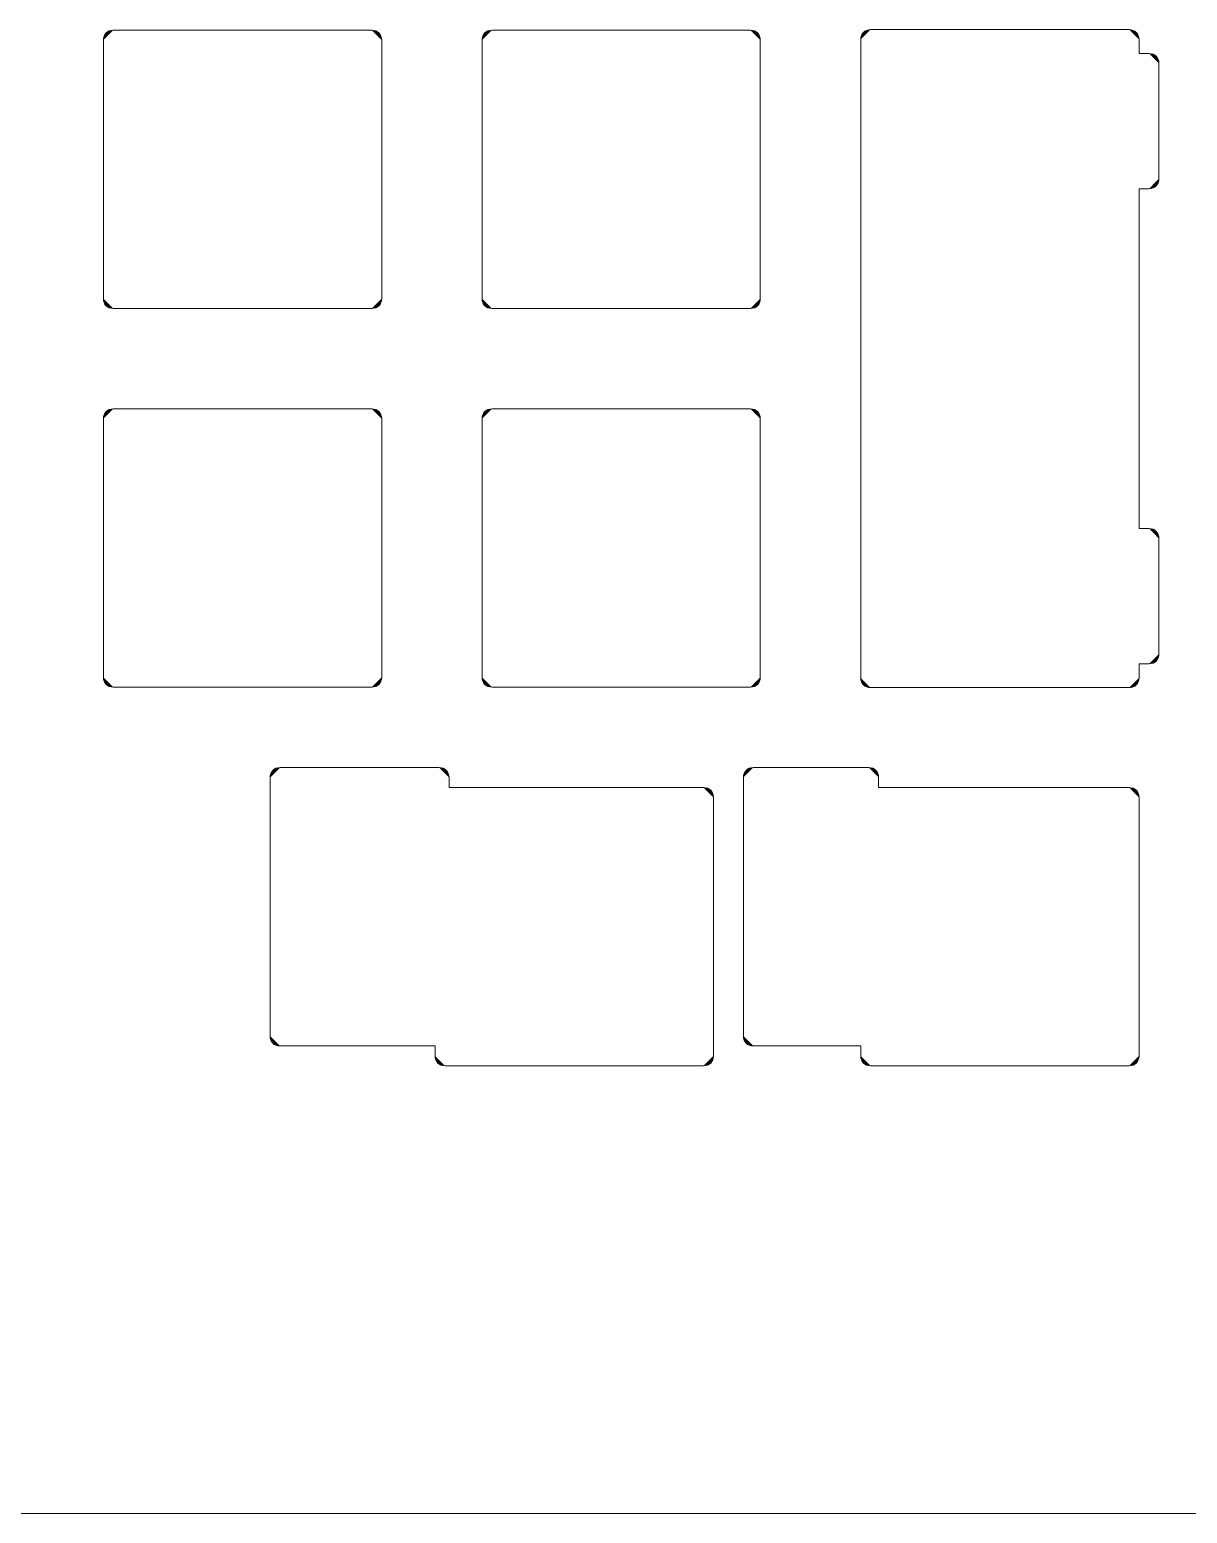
# Model space of a CAD drawing. Extents: x 173 to 988, y 261 to 653.
# Drawn here: x 388.1 to 553.2, y 261.3 to 472.8 of the extents above; entities that cross this region are included whole.
import ezdxf

# ---------------------------------------------------------------- set-up
doc = ezdxf.new("R2010")
doc.units = 0
doc.header["$MEASUREMENT"] = 0
doc.layers.add('Layer 1', color=7, linetype='Continuous', lineweight=0)

# ---------------------------------------------------------------- blocks, each defined once
blk = doc.blocks.new('Block_2')
at = {"layer": 'Layer 1', "true_color": 0x2f2d31, "transparency": 33554687}
h = blk.add_hatch(color=250, dxfattribs=at)
h.dxf.hatch_style = 2
edge = h.paths.add_edge_path()
edge.add_spline(control_points=[(400.04, 472.74), (400.04, 472.74), (436.89, 472.74), (436.89, 472.74)], knot_values=[0, 0, 0, 0, 1, 1, 1, 1], degree=3, periodic=0)
edge.add_line((436.89, 472.74), (400.04, 472.74))
h = blk.add_hatch(color=250, dxfattribs=at)
h.dxf.hatch_style = 2
edge = h.paths.add_edge_path()
edge.add_spline(control_points=[(490.89, 472.74), (491.74, 472.74), (492.3, 472.17), (492.3, 471.32)], knot_values=[0, 0, 0, 0, 1, 1, 1, 1], degree=3, periodic=0)
edge.add_line((492.3, 471.32), (490.89, 472.74))
h = blk.add_hatch(color=250, dxfattribs=at)
h.dxf.hatch_style = 2
edge = h.paths.add_edge_path()
edge.add_spline(control_points=[(508.03, 472.82), (508.03, 472.82), (544.88, 472.82), (544.88, 472.82)], knot_values=[0, 0, 0, 0, 1, 1, 1, 1], degree=3, periodic=0)
edge.add_line((544.88, 472.82), (508.03, 472.82))
h = blk.add_hatch(color=250, dxfattribs=at)
h.dxf.hatch_style = 2
edge = h.paths.add_edge_path()
edge.add_spline(control_points=[(549.13, 468), (549.13, 468), (549.13, 451.56), (549.13, 451.56)], knot_values=[0, 0, 0, 0, 1, 1, 1, 1], degree=3, periodic=0)
edge.add_line((549.13, 451.56), (549.13, 468))
h = blk.add_hatch(color=250, dxfattribs=at)
h.dxf.hatch_style = 2
edge = h.paths.add_edge_path()
edge.add_spline(control_points=[(549.13, 451.56), (549.13, 450.71), (548.57, 450.14), (547.72, 450.14)], knot_values=[0, 0, 0, 0, 1, 1, 1, 1], degree=3, periodic=0)
edge.add_line((547.72, 450.14), (549.13, 451.56))
h = blk.add_hatch(color=250, dxfattribs=at)
h.dxf.hatch_style = 2
edge = h.paths.add_edge_path()
edge.add_spline(control_points=[(398.63, 380.48), (398.63, 380.48), (398.63, 417.33), (398.63, 417.33)], knot_values=[0, 0, 0, 0, 1, 1, 1, 1], degree=3, periodic=0)
edge.add_line((398.63, 417.33), (398.63, 380.48))
h = blk.add_hatch(color=250, dxfattribs=at)
h.dxf.hatch_style = 2
edge = h.paths.add_edge_path()
edge.add_spline(control_points=[(436.89, 418.75), (437.74, 418.75), (438.31, 418.18), (438.31, 417.33)], knot_values=[0, 0, 0, 0, 1, 1, 1, 1], degree=3, periodic=0)
edge.add_line((438.31, 417.33), (436.89, 418.75))
h = blk.add_hatch(color=250, dxfattribs=at)
h.dxf.hatch_style = 2
edge = h.paths.add_edge_path()
edge.add_spline(control_points=[(452.62, 380.48), (452.62, 380.48), (452.62, 417.33), (452.62, 417.33)], knot_values=[0, 0, 0, 0, 1, 1, 1, 1], degree=3, periodic=0)
edge.add_line((452.62, 417.33), (452.62, 380.48))
h = blk.add_hatch(color=250, dxfattribs=at)
h.dxf.hatch_style = 2
edge = h.paths.add_edge_path()
edge.add_spline(control_points=[(549.13, 400.25), (549.13, 400.25), (549.13, 383.81), (549.13, 383.81)], knot_values=[0, 0, 0, 0, 1, 1, 1, 1], degree=3, periodic=0)
edge.add_line((549.13, 383.81), (549.13, 400.25))
h = blk.add_hatch(color=250, dxfattribs=at)
h.dxf.hatch_style = 2
edge = h.paths.add_edge_path()
edge.add_spline(control_points=[(546.3, 382.39), (546.3, 382.39), (546.3, 380.41), (546.3, 380.41)], knot_values=[0, 0, 0, 0, 1, 1, 1, 1], degree=3, periodic=0)
edge.add_line((546.3, 380.41), (546.3, 382.39))
h = blk.add_hatch(color=250, dxfattribs=at)
h.dxf.hatch_style = 2
edge = h.paths.add_edge_path()
edge.add_spline(control_points=[(547.72, 382.39), (547.72, 382.39), (546.3, 382.39), (546.3, 382.39)], knot_values=[0, 0, 0, 0, 1, 1, 1, 1], degree=3, periodic=0)
edge.add_line((546.3, 382.39), (547.72, 382.39))
h = blk.add_hatch(color=250, dxfattribs=at)
h.dxf.hatch_style = 2
edge = h.paths.add_edge_path()
edge.add_spline(control_points=[(400.04, 379.06), (399.19, 379.06), (398.63, 379.63), (398.63, 380.48)], knot_values=[0, 0, 0, 0, 1, 1, 1, 1], degree=3, periodic=0)
edge.add_line((398.63, 380.48), (400.04, 379.06))
h = blk.add_hatch(color=250, dxfattribs=at)
h.dxf.hatch_style = 2
edge = h.paths.add_edge_path()
edge.add_spline(control_points=[(490.89, 379.06), (490.89, 379.06), (454.04, 379.06), (454.04, 379.06)], knot_values=[0, 0, 0, 0, 1, 1, 1, 1], degree=3, periodic=0)
edge.add_line((454.04, 379.06), (490.89, 379.06))
h = blk.add_hatch(color=250, dxfattribs=at)
h.dxf.hatch_style = 2
edge = h.paths.add_edge_path()
edge.add_spline(control_points=[(484.2, 364.75), (485.05, 364.75), (485.61, 364.19), (485.61, 363.34)], knot_values=[0, 0, 0, 0, 1, 1, 1, 1], degree=3, periodic=0)
edge.add_line((485.61, 363.34), (484.2, 364.75))
h = blk.add_hatch(color=250, dxfattribs=at)
h.dxf.hatch_style = 2
edge = h.paths.add_edge_path()
edge.add_spline(control_points=[(546.3, 363.34), (546.3, 364.19), (545.73, 364.75), (544.88, 364.75)], knot_values=[0, 0, 0, 0, 1, 1, 1, 1], degree=3, periodic=0)
edge.add_line((544.88, 364.75), (546.3, 363.34))
h = blk.add_hatch(color=250, dxfattribs=at)
h.dxf.hatch_style = 2
edge = h.paths.add_edge_path()
edge.add_spline(control_points=[(546.3, 326.48), (546.3, 326.48), (546.3, 363.34), (546.3, 363.34)], knot_values=[0, 0, 0, 0, 1, 1, 1, 1], degree=3, periodic=0)
edge.add_line((546.3, 363.34), (546.3, 326.48))
h = blk.add_hatch(color=250, dxfattribs=at)
h.dxf.hatch_style = 2
edge = h.paths.add_edge_path()
edge.add_spline(control_points=[(445.93, 327.9), (445.93, 327.9), (445.93, 326.48), (445.93, 326.48)], knot_values=[0, 0, 0, 0, 1, 1, 1, 1], degree=3, periodic=0)
edge.add_line((445.93, 326.48), (445.93, 327.9))
h = blk.add_hatch(color=250, dxfattribs=at)
h.dxf.hatch_style = 2
edge = h.paths.add_edge_path()
edge.add_spline(control_points=[(445.93, 326.48), (445.93, 325.63), (446.49, 325.07), (447.35, 325.07)], knot_values=[0, 0, 0, 0, 1, 1, 1, 1], degree=3, periodic=0)
edge.add_line((447.35, 325.07), (445.93, 326.48))
h = blk.add_hatch(color=250, dxfattribs=at)
h.dxf.hatch_style = 2
edge = h.paths.add_edge_path()
edge.add_spline(control_points=[(508.03, 325.07), (508.03, 325.07), (544.88, 325.07), (544.88, 325.07)], knot_values=[0, 0, 0, 0, 1, 1, 1, 1], degree=3, periodic=0)
edge.add_line((544.88, 325.07), (508.03, 325.07))
at = {"layer": 'Layer 1', "color": 250, "lineweight": 5, "true_color": 0x2f2d31}
for points in [[(400.04, 472.74), (400.04, 472.74), (436.89, 472.74), (436.89, 472.74)], [(490.89, 472.74), (491.74, 472.74), (492.3, 472.17), (492.3, 471.32)], [(508.03, 472.82), (508.03, 472.82), (544.88, 472.82), (544.88, 472.82)], [(549.13, 468), (549.13, 468), (549.13, 451.56), (549.13, 451.56)], [(549.13, 451.56), (549.13, 450.71), (548.57, 450.14), (547.72, 450.14)], [(398.63, 380.48), (398.63, 380.48), (398.63, 417.33), (398.63, 417.33)], [(436.89, 418.75), (437.74, 418.75), (438.31, 418.18), (438.31, 417.33)], [(452.62, 380.48), (452.62, 380.48), (452.62, 417.33), (452.62, 417.33)], [(549.13, 400.25), (549.13, 400.25), (549.13, 383.81), (549.13, 383.81)], [(546.3, 382.39), (546.3, 382.39), (546.3, 380.41), (546.3, 380.41)], [(547.72, 382.39), (547.72, 382.39), (546.3, 382.39), (546.3, 382.39)], [(400.04, 379.06), (399.19, 379.06), (398.63, 379.63), (398.63, 380.48)], [(490.89, 379.06), (490.89, 379.06), (454.04, 379.06), (454.04, 379.06)], [(484.2, 364.75), (485.05, 364.75), (485.61, 364.19), (485.61, 363.34)], [(546.3, 363.34), (546.3, 364.19), (545.73, 364.75), (544.88, 364.75)], [(546.3, 326.48), (546.3, 326.48), (546.3, 363.34), (546.3, 363.34)], [(445.93, 327.9), (445.93, 327.9), (445.93, 326.48), (445.93, 326.48)], [(445.93, 326.48), (445.93, 325.63), (446.49, 325.07), (447.35, 325.07)], [(508.03, 325.07), (508.03, 325.07), (544.88, 325.07), (544.88, 325.07)]]:
    blk.add_open_spline(points, degree=3, dxfattribs=at)
blk = doc.blocks.new('Block_3')
at = {"layer": 'Layer 1', "true_color": 0x2f2d31, "transparency": 33554687}
h = blk.add_hatch(color=250, dxfattribs=at)
h.dxf.hatch_style = 2
edge = h.paths.add_edge_path()
edge.add_spline(control_points=[(454.04, 472.74), (454.04, 472.74), (490.89, 472.74), (490.89, 472.74)], knot_values=[0, 0, 0, 0, 1, 1, 1, 1], degree=3, periodic=0)
edge.add_line((490.89, 472.74), (454.04, 472.74))
h = blk.add_hatch(color=250, dxfattribs=at)
h.dxf.hatch_style = 2
edge = h.paths.add_edge_path()
edge.add_spline(control_points=[(506.61, 417.26), (506.61, 417.26), (506.61, 471.4), (506.61, 471.4)], knot_values=[0, 0, 0, 0, 1, 1, 1, 1], degree=3, periodic=0)
edge.add_line((506.61, 471.4), (506.61, 417.26))
h = blk.add_hatch(color=250, dxfattribs=at)
h.dxf.hatch_style = 2
edge = h.paths.add_edge_path()
edge.add_spline(control_points=[(492.3, 434.47), (492.3, 433.62), (491.74, 433.06), (490.89, 433.06)], knot_values=[0, 0, 0, 0, 1, 1, 1, 1], degree=3, periodic=0)
edge.add_line((490.89, 433.06), (492.3, 434.47))
h = blk.add_hatch(color=250, dxfattribs=at)
h.dxf.hatch_style = 2
edge = h.paths.add_edge_path()
edge.add_spline(control_points=[(438.31, 417.33), (438.31, 417.33), (438.31, 380.48), (438.31, 380.48)], knot_values=[0, 0, 0, 0, 1, 1, 1, 1], degree=3, periodic=0)
edge.add_line((438.31, 380.48), (438.31, 417.33))
h = blk.add_hatch(color=250, dxfattribs=at)
h.dxf.hatch_style = 2
edge = h.paths.add_edge_path()
edge.add_spline(control_points=[(492.3, 417.33), (492.3, 417.33), (492.3, 380.48), (492.3, 380.48)], knot_values=[0, 0, 0, 0, 1, 1, 1, 1], degree=3, periodic=0)
edge.add_line((492.3, 380.48), (492.3, 417.33))
h = blk.add_hatch(color=250, dxfattribs=at)
h.dxf.hatch_style = 2
edge = h.paths.add_edge_path()
edge.add_spline(control_points=[(546.3, 401.67), (546.3, 401.67), (547.72, 401.67), (547.72, 401.67)], knot_values=[0, 0, 0, 0, 1, 1, 1, 1], degree=3, periodic=0)
edge.add_line((547.72, 401.67), (546.3, 401.67))
h = blk.add_hatch(color=250, dxfattribs=at)
h.dxf.hatch_style = 2
edge = h.paths.add_edge_path()
edge.add_spline(control_points=[(508.03, 378.99), (507.18, 378.99), (506.61, 379.56), (506.61, 380.41)], knot_values=[0, 0, 0, 0, 1, 1, 1, 1], degree=3, periodic=0)
edge.add_line((506.61, 380.41), (508.03, 378.99))
h = blk.add_hatch(color=250, dxfattribs=at)
h.dxf.hatch_style = 2
edge = h.paths.add_edge_path()
edge.add_spline(control_points=[(544.88, 378.99), (544.88, 378.99), (508.03, 378.99), (508.03, 378.99)], knot_values=[0, 0, 0, 0, 1, 1, 1, 1], degree=3, periodic=0)
edge.add_line((508.03, 378.99), (544.88, 378.99))
h = blk.add_hatch(color=250, dxfattribs=at)
h.dxf.hatch_style = 2
edge = h.paths.add_edge_path()
edge.add_spline(control_points=[(489.89, 366.17), (489.89, 366.17), (489.89, 329.32), (489.89, 329.32)], knot_values=[0, 0, 0, 0, 1, 1, 1, 1], degree=3, periodic=0)
edge.add_line((489.89, 329.32), (489.89, 366.17))
h = blk.add_hatch(color=250, dxfattribs=at)
h.dxf.hatch_style = 2
edge = h.paths.add_edge_path()
edge.add_spline(control_points=[(422.4, 329.32), (422.4, 328.47), (422.97, 327.9), (423.82, 327.9)], knot_values=[0, 0, 0, 0, 1, 1, 1, 1], degree=3, periodic=0)
edge.add_line((423.82, 327.9), (422.4, 329.32))
h = blk.add_hatch(color=250, dxfattribs=at)
h.dxf.hatch_style = 2
edge = h.paths.add_edge_path()
edge.add_spline(control_points=[(506.62, 327.9), (506.62, 327.9), (506.62, 326.48), (506.62, 326.48)], knot_values=[0, 0, 0, 0, 1, 1, 1, 1], degree=3, periodic=0)
edge.add_line((506.62, 326.48), (506.62, 327.9))
h = blk.add_hatch(color=250, dxfattribs=at)
h.dxf.hatch_style = 2
edge = h.paths.add_edge_path()
edge.add_spline(control_points=[(544.88, 325.07), (545.73, 325.07), (546.3, 325.63), (546.3, 326.48)], knot_values=[0, 0, 0, 0, 1, 1, 1, 1], degree=3, periodic=0)
edge.add_line((546.3, 326.48), (544.88, 325.07))
at = {"layer": 'Layer 1', "color": 250, "lineweight": 5, "true_color": 0x2f2d31}
for points in [[(454.04, 472.74), (454.04, 472.74), (490.89, 472.74), (490.89, 472.74)], [(506.61, 417.26), (506.61, 417.26), (506.61, 471.4), (506.61, 471.4)], [(492.3, 434.47), (492.3, 433.62), (491.74, 433.06), (490.89, 433.06)], [(438.31, 417.33), (438.31, 417.33), (438.31, 380.48), (438.31, 380.48)], [(492.3, 417.33), (492.3, 417.33), (492.3, 380.48), (492.3, 380.48)], [(546.3, 401.67), (546.3, 401.67), (547.72, 401.67), (547.72, 401.67)], [(508.03, 378.99), (507.18, 378.99), (506.61, 379.56), (506.61, 380.41)], [(544.88, 378.99), (544.88, 378.99), (508.03, 378.99), (508.03, 378.99)], [(489.89, 366.17), (489.89, 366.17), (489.89, 329.32), (489.89, 329.32)], [(422.4, 329.32), (422.4, 328.47), (422.97, 327.9), (423.82, 327.9)], [(506.62, 327.9), (506.62, 327.9), (506.62, 326.48), (506.62, 326.48)], [(544.88, 325.07), (545.73, 325.07), (546.3, 325.63), (546.3, 326.48)]]:
    blk.add_open_spline(points, degree=3, dxfattribs=at)
blk = doc.blocks.new('Block_6')
at = {"layer": 'Layer 1', "true_color": 0x2f2d31, "transparency": 33554687}
h = blk.add_hatch(color=250, dxfattribs=at)
h.dxf.hatch_style = 2
edge = h.paths.add_edge_path()
edge.add_spline(control_points=[(506.61, 471.4), (506.61, 472.25), (507.18, 472.82), (508.03, 472.82)], knot_values=[0, 0, 0, 0, 1, 1, 1, 1], degree=3, periodic=0)
edge.add_line((508.03, 472.82), (506.61, 471.4))
h = blk.add_hatch(color=250, dxfattribs=at)
h.dxf.hatch_style = 2
edge = h.paths.add_edge_path()
edge.add_spline(control_points=[(398.63, 434.47), (398.63, 434.47), (398.63, 471.32), (398.63, 471.32)], knot_values=[0, 0, 0, 0, 1, 1, 1, 1], degree=3, periodic=0)
edge.add_line((398.63, 471.32), (398.63, 434.47))
h = blk.add_hatch(color=250, dxfattribs=at)
h.dxf.hatch_style = 2
edge = h.paths.add_edge_path()
edge.add_spline(control_points=[(452.62, 434.47), (452.62, 434.47), (452.62, 471.32), (452.62, 471.32)], knot_values=[0, 0, 0, 0, 1, 1, 1, 1], degree=3, periodic=0)
edge.add_line((452.62, 471.32), (452.62, 434.47))
h = blk.add_hatch(color=250, dxfattribs=at)
h.dxf.hatch_style = 2
edge = h.paths.add_edge_path()
edge.add_spline(control_points=[(492.3, 471.32), (492.3, 471.32), (492.3, 434.47), (492.3, 434.47)], knot_values=[0, 0, 0, 0, 1, 1, 1, 1], degree=3, periodic=0)
edge.add_line((492.3, 434.47), (492.3, 471.32))
h = blk.add_hatch(color=250, dxfattribs=at)
h.dxf.hatch_style = 2
edge = h.paths.add_edge_path()
edge.add_spline(control_points=[(546.3, 450.14), (546.3, 450.14), (546.3, 401.67), (546.3, 401.67)], knot_values=[0, 0, 0, 0, 1, 1, 1, 1], degree=3, periodic=0)
edge.add_line((546.3, 401.67), (546.3, 450.14))
h = blk.add_hatch(color=250, dxfattribs=at)
h.dxf.hatch_style = 2
edge = h.paths.add_edge_path()
edge.add_spline(control_points=[(400.04, 433.06), (399.19, 433.06), (398.63, 433.62), (398.63, 434.47)], knot_values=[0, 0, 0, 0, 1, 1, 1, 1], degree=3, periodic=0)
edge.add_line((398.63, 434.47), (400.04, 433.06))
h = blk.add_hatch(color=250, dxfattribs=at)
h.dxf.hatch_style = 2
edge = h.paths.add_edge_path()
edge.add_spline(control_points=[(436.89, 433.06), (436.89, 433.06), (400.04, 433.06), (400.04, 433.06)], knot_values=[0, 0, 0, 0, 1, 1, 1, 1], degree=3, periodic=0)
edge.add_line((400.04, 433.06), (436.89, 433.06))
h = blk.add_hatch(color=250, dxfattribs=at)
h.dxf.hatch_style = 2
edge = h.paths.add_edge_path()
edge.add_spline(control_points=[(398.63, 417.33), (398.63, 418.18), (399.19, 418.75), (400.04, 418.75)], knot_values=[0, 0, 0, 0, 1, 1, 1, 1], degree=3, periodic=0)
edge.add_line((400.04, 418.75), (398.63, 417.33))
h = blk.add_hatch(color=250, dxfattribs=at)
h.dxf.hatch_style = 2
edge = h.paths.add_edge_path()
edge.add_spline(control_points=[(452.62, 417.33), (452.62, 418.18), (453.18, 418.75), (454.04, 418.75)], knot_values=[0, 0, 0, 0, 1, 1, 1, 1], degree=3, periodic=0)
edge.add_line((454.04, 418.75), (452.62, 417.33))
h = blk.add_hatch(color=250, dxfattribs=at)
h.dxf.hatch_style = 2
edge = h.paths.add_edge_path()
edge.add_spline(control_points=[(549.13, 383.81), (549.13, 382.96), (548.57, 382.39), (547.72, 382.39)], knot_values=[0, 0, 0, 0, 1, 1, 1, 1], degree=3, periodic=0)
edge.add_line((547.72, 382.39), (549.13, 383.81))
h = blk.add_hatch(color=250, dxfattribs=at)
h.dxf.hatch_style = 2
edge = h.paths.add_edge_path()
edge.add_spline(control_points=[(436.89, 379.06), (436.89, 379.06), (400.04, 379.06), (400.04, 379.06)], knot_values=[0, 0, 0, 0, 1, 1, 1, 1], degree=3, periodic=0)
edge.add_line((400.04, 379.06), (436.89, 379.06))
h = blk.add_hatch(color=250, dxfattribs=at)
h.dxf.hatch_style = 2
edge = h.paths.add_edge_path()
edge.add_spline(control_points=[(438.31, 380.48), (438.31, 379.63), (437.74, 379.06), (436.89, 379.06)], knot_values=[0, 0, 0, 0, 1, 1, 1, 1], degree=3, periodic=0)
edge.add_line((436.89, 379.06), (438.31, 380.48))
h = blk.add_hatch(color=250, dxfattribs=at)
h.dxf.hatch_style = 2
edge = h.paths.add_edge_path()
edge.add_spline(control_points=[(422.4, 366.17), (422.4, 366.17), (422.4, 329.32), (422.4, 329.32)], knot_values=[0, 0, 0, 0, 1, 1, 1, 1], degree=3, periodic=0)
edge.add_line((422.4, 329.32), (422.4, 366.17))
h = blk.add_hatch(color=250, dxfattribs=at)
h.dxf.hatch_style = 2
edge = h.paths.add_edge_path()
edge.add_spline(control_points=[(447.91, 364.75), (447.91, 364.75), (447.91, 366.17), (447.91, 366.17)], knot_values=[0, 0, 0, 0, 1, 1, 1, 1], degree=3, periodic=0)
edge.add_line((447.91, 366.17), (447.91, 364.75))
h = blk.add_hatch(color=250, dxfattribs=at)
h.dxf.hatch_style = 2
edge = h.paths.add_edge_path()
edge.add_spline(control_points=[(491.31, 367.59), (490.46, 367.59), (489.89, 367.02), (489.89, 366.17)], knot_values=[0, 0, 0, 0, 1, 1, 1, 1], degree=3, periodic=0)
edge.add_line((489.89, 366.17), (491.31, 367.59))
h = blk.add_hatch(color=250, dxfattribs=at)
h.dxf.hatch_style = 2
edge = h.paths.add_edge_path()
edge.add_spline(control_points=[(507.75, 367.59), (507.75, 367.59), (491.31, 367.59), (491.31, 367.59)], knot_values=[0, 0, 0, 0, 1, 1, 1, 1], degree=3, periodic=0)
edge.add_line((491.31, 367.59), (507.75, 367.59))
h = blk.add_hatch(color=250, dxfattribs=at)
h.dxf.hatch_style = 2
edge = h.paths.add_edge_path()
edge.add_spline(control_points=[(484.2, 364.75), (484.2, 364.75), (447.91, 364.75), (447.91, 364.75)], knot_values=[0, 0, 0, 0, 1, 1, 1, 1], degree=3, periodic=0)
edge.add_line((447.91, 364.75), (484.2, 364.75))
h = blk.add_hatch(color=250, dxfattribs=at)
h.dxf.hatch_style = 2
edge = h.paths.add_edge_path()
edge.add_spline(control_points=[(544.88, 364.75), (544.88, 364.75), (509.17, 364.75), (509.17, 364.75)], knot_values=[0, 0, 0, 0, 1, 1, 1, 1], degree=3, periodic=0)
edge.add_line((509.17, 364.75), (544.88, 364.75))
h = blk.add_hatch(color=250, dxfattribs=at)
h.dxf.hatch_style = 2
edge = h.paths.add_edge_path()
edge.add_spline(control_points=[(489.89, 329.32), (489.89, 328.47), (490.46, 327.9), (491.31, 327.9)], knot_values=[0, 0, 0, 0, 1, 1, 1, 1], degree=3, periodic=0)
edge.add_line((491.31, 327.9), (489.89, 329.32))
h = blk.add_hatch(color=250, dxfattribs=at)
h.dxf.hatch_style = 2
edge = h.paths.add_edge_path()
edge.add_spline(control_points=[(491.31, 327.9), (491.31, 327.9), (506.62, 327.9), (506.62, 327.9)], knot_values=[0, 0, 0, 0, 1, 1, 1, 1], degree=3, periodic=0)
edge.add_line((506.62, 327.9), (491.31, 327.9))
at = {"layer": 'Layer 1', "color": 250, "lineweight": 5, "true_color": 0x2f2d31}
for points in [[(506.61, 471.4), (506.61, 472.25), (507.18, 472.82), (508.03, 472.82)], [(398.63, 434.47), (398.63, 434.47), (398.63, 471.32), (398.63, 471.32)], [(452.62, 434.47), (452.62, 434.47), (452.62, 471.32), (452.62, 471.32)], [(492.3, 471.32), (492.3, 471.32), (492.3, 434.47), (492.3, 434.47)], [(546.3, 450.14), (546.3, 450.14), (546.3, 401.67), (546.3, 401.67)], [(400.04, 433.06), (399.19, 433.06), (398.63, 433.62), (398.63, 434.47)], [(436.89, 433.06), (436.89, 433.06), (400.04, 433.06), (400.04, 433.06)], [(398.63, 417.33), (398.63, 418.18), (399.19, 418.75), (400.04, 418.75)], [(452.62, 417.33), (452.62, 418.18), (453.18, 418.75), (454.04, 418.75)], [(549.13, 383.81), (549.13, 382.96), (548.57, 382.39), (547.72, 382.39)], [(436.89, 379.06), (436.89, 379.06), (400.04, 379.06), (400.04, 379.06)], [(438.31, 380.48), (438.31, 379.63), (437.74, 379.06), (436.89, 379.06)], [(422.4, 366.17), (422.4, 366.17), (422.4, 329.32), (422.4, 329.32)], [(447.91, 364.75), (447.91, 364.75), (447.91, 366.17), (447.91, 366.17)], [(491.31, 367.59), (490.46, 367.59), (489.89, 367.02), (489.89, 366.17)], [(507.75, 367.59), (507.75, 367.59), (491.31, 367.59), (491.31, 367.59)], [(484.2, 364.75), (484.2, 364.75), (447.91, 364.75), (447.91, 364.75)], [(544.88, 364.75), (544.88, 364.75), (509.17, 364.75), (509.17, 364.75)], [(489.89, 329.32), (489.89, 328.47), (490.46, 327.9), (491.31, 327.9)], [(491.31, 327.9), (491.31, 327.9), (506.62, 327.9), (506.62, 327.9)]]:
    blk.add_open_spline(points, degree=3, dxfattribs=at)
blk = doc.blocks.new('Block_7')
at = {"layer": 'Layer 1', "true_color": 0x2f2d31, "transparency": 33554687}
h = blk.add_hatch(color=250, dxfattribs=at)
h.dxf.hatch_style = 2
edge = h.paths.add_edge_path()
edge.add_spline(control_points=[(490.89, 433.06), (490.89, 433.06), (454.04, 433.06), (454.04, 433.06)], knot_values=[0, 0, 0, 0, 1, 1, 1, 1], degree=3, periodic=0)
edge.add_line((454.04, 433.06), (490.89, 433.06))
h = blk.add_hatch(color=250, dxfattribs=at)
h.dxf.hatch_style = 2
edge = h.paths.add_edge_path()
edge.add_spline(control_points=[(447.91, 366.17), (447.91, 367.02), (447.35, 367.59), (446.49, 367.59)], knot_values=[0, 0, 0, 0, 1, 1, 1, 1], degree=3, periodic=0)
edge.add_line((446.49, 367.59), (447.91, 366.17))
at = {"layer": 'Layer 1', "color": 250, "lineweight": 5, "true_color": 0x2f2d31}
for points in [[(490.89, 433.06), (490.89, 433.06), (454.04, 433.06), (454.04, 433.06)], [(447.91, 366.17), (447.91, 367.02), (447.35, 367.59), (446.49, 367.59)]]:
    blk.add_open_spline(points, degree=3, dxfattribs=at)
blk = doc.blocks.new('Block_8')
at = {"layer": 'Layer 1', "true_color": 0x2f2d31, "transparency": 33554687}
h = blk.add_hatch(color=250, dxfattribs=at)
h.dxf.hatch_style = 2
edge = h.paths.add_edge_path()
edge.add_spline(control_points=[(438.31, 471.32), (438.31, 471.32), (438.31, 434.47), (438.31, 434.47)], knot_values=[0, 0, 0, 0, 1, 1, 1, 1], degree=3, periodic=0)
edge.add_line((438.31, 434.47), (438.31, 471.32))
h = blk.add_hatch(color=250, dxfattribs=at)
h.dxf.hatch_style = 2
edge = h.paths.add_edge_path()
edge.add_spline(control_points=[(546.3, 471.4), (546.3, 471.4), (546.3, 469.41), (546.3, 469.41)], knot_values=[0, 0, 0, 0, 1, 1, 1, 1], degree=3, periodic=0)
edge.add_line((546.3, 469.41), (546.3, 471.4))
h = blk.add_hatch(color=250, dxfattribs=at)
h.dxf.hatch_style = 2
edge = h.paths.add_edge_path()
edge.add_spline(control_points=[(438.31, 434.47), (438.31, 433.62), (437.74, 433.06), (436.89, 433.06)], knot_values=[0, 0, 0, 0, 1, 1, 1, 1], degree=3, periodic=0)
edge.add_line((436.89, 433.06), (438.31, 434.47))
h = blk.add_hatch(color=250, dxfattribs=at)
h.dxf.hatch_style = 2
edge = h.paths.add_edge_path()
edge.add_spline(control_points=[(400.04, 418.75), (400.04, 418.75), (436.89, 418.75), (436.89, 418.75)], knot_values=[0, 0, 0, 0, 1, 1, 1, 1], degree=3, periodic=0)
edge.add_line((436.89, 418.75), (400.04, 418.75))
h = blk.add_hatch(color=250, dxfattribs=at)
h.dxf.hatch_style = 2
edge = h.paths.add_edge_path()
edge.add_spline(control_points=[(509.17, 366.17), (509.17, 367.02), (508.6, 367.59), (507.75, 367.59)], knot_values=[0, 0, 0, 0, 1, 1, 1, 1], degree=3, periodic=0)
edge.add_line((507.75, 367.59), (509.17, 366.17))
h = blk.add_hatch(color=250, dxfattribs=at)
h.dxf.hatch_style = 2
edge = h.paths.add_edge_path()
edge.add_spline(control_points=[(447.35, 325.07), (447.35, 325.07), (484.2, 325.07), (484.2, 325.07)], knot_values=[0, 0, 0, 0, 1, 1, 1, 1], degree=3, periodic=0)
edge.add_line((484.2, 325.07), (447.35, 325.07))
at = {"layer": 'Layer 1', "color": 250, "lineweight": 5, "true_color": 0x2f2d31}
for points in [[(438.31, 471.32), (438.31, 471.32), (438.31, 434.47), (438.31, 434.47)], [(546.3, 471.4), (546.3, 471.4), (546.3, 469.41), (546.3, 469.41)], [(438.31, 434.47), (438.31, 433.62), (437.74, 433.06), (436.89, 433.06)], [(400.04, 418.75), (400.04, 418.75), (436.89, 418.75), (436.89, 418.75)], [(509.17, 366.17), (509.17, 367.02), (508.6, 367.59), (507.75, 367.59)], [(447.35, 325.07), (447.35, 325.07), (484.2, 325.07), (484.2, 325.07)]]:
    blk.add_open_spline(points, degree=3, dxfattribs=at)
blk = doc.blocks.new('Block_9')
at = {"layer": 'Layer 1', "true_color": 0x2f2d31, "transparency": 33554687}
h = blk.add_hatch(color=250, dxfattribs=at)
h.dxf.hatch_style = 2
edge = h.paths.add_edge_path()
edge.add_spline(control_points=[(436.89, 472.74), (437.74, 472.74), (438.31, 472.17), (438.31, 471.32)], knot_values=[0, 0, 0, 0, 1, 1, 1, 1], degree=3, periodic=0)
edge.add_line((438.31, 471.32), (436.89, 472.74))
at = {"layer": 'Layer 1', "color": 250, "lineweight": 5, "true_color": 0x2f2d31}
blk.add_open_spline([(436.89, 472.74), (437.74, 472.74), (438.31, 472.17), (438.31, 471.32)], degree=3, dxfattribs=at)
blk = doc.blocks.new('Block_10')
at = {"layer": 'Layer 1', "true_color": 0x2f2d31, "transparency": 33554687}
h = blk.add_hatch(color=250, dxfattribs=at)
h.dxf.hatch_style = 2
edge = h.paths.add_edge_path()
edge.add_spline(control_points=[(454.04, 379.06), (453.18, 379.06), (452.62, 379.63), (452.62, 380.48)], knot_values=[0, 0, 0, 0, 1, 1, 1, 1], degree=3, periodic=0)
edge.add_line((452.62, 380.48), (454.04, 379.06))
at = {"layer": 'Layer 1', "color": 250, "lineweight": 5, "true_color": 0x2f2d31}
blk.add_open_spline([(454.04, 379.06), (453.18, 379.06), (452.62, 379.63), (452.62, 380.48)], degree=3, dxfattribs=at)
blk = doc.blocks.new('Block_11')
at = {"layer": 'Layer 1', "true_color": 0x2f2d31, "transparency": 33554687}
h = blk.add_hatch(color=250, dxfattribs=at)
h.dxf.hatch_style = 2
edge = h.paths.add_edge_path()
edge.add_spline(control_points=[(398.63, 471.32), (398.63, 472.17), (399.19, 472.74), (400.04, 472.74)], knot_values=[0, 0, 0, 0, 1, 1, 1, 1], degree=3, periodic=0)
edge.add_line((400.04, 472.74), (398.63, 471.32))
h = blk.add_hatch(color=250, dxfattribs=at)
h.dxf.hatch_style = 2
edge = h.paths.add_edge_path()
edge.add_spline(control_points=[(452.62, 471.32), (452.62, 472.17), (453.18, 472.74), (454.04, 472.74)], knot_values=[0, 0, 0, 0, 1, 1, 1, 1], degree=3, periodic=0)
edge.add_line((454.04, 472.74), (452.62, 471.32))
h = blk.add_hatch(color=250, dxfattribs=at)
h.dxf.hatch_style = 2
edge = h.paths.add_edge_path()
edge.add_spline(control_points=[(544.88, 472.82), (545.73, 472.82), (546.3, 472.25), (546.3, 471.4)], knot_values=[0, 0, 0, 0, 1, 1, 1, 1], degree=3, periodic=0)
edge.add_line((546.3, 471.4), (544.88, 472.82))
h = blk.add_hatch(color=250, dxfattribs=at)
h.dxf.hatch_style = 2
edge = h.paths.add_edge_path()
edge.add_spline(control_points=[(546.3, 469.41), (546.3, 469.41), (547.72, 469.41), (547.72, 469.41)], knot_values=[0, 0, 0, 0, 1, 1, 1, 1], degree=3, periodic=0)
edge.add_line((547.72, 469.41), (546.3, 469.41))
h = blk.add_hatch(color=250, dxfattribs=at)
h.dxf.hatch_style = 2
edge = h.paths.add_edge_path()
edge.add_spline(control_points=[(547.72, 469.41), (548.57, 469.41), (549.13, 468.85), (549.13, 468)], knot_values=[0, 0, 0, 0, 1, 1, 1, 1], degree=3, periodic=0)
edge.add_line((549.13, 468), (547.72, 469.41))
h = blk.add_hatch(color=250, dxfattribs=at)
h.dxf.hatch_style = 2
edge = h.paths.add_edge_path()
edge.add_spline(control_points=[(547.72, 450.14), (547.72, 450.14), (546.3, 450.14), (546.3, 450.14)], knot_values=[0, 0, 0, 0, 1, 1, 1, 1], degree=3, periodic=0)
edge.add_line((546.3, 450.14), (547.72, 450.14))
h = blk.add_hatch(color=250, dxfattribs=at)
h.dxf.hatch_style = 2
edge = h.paths.add_edge_path()
edge.add_spline(control_points=[(454.04, 433.06), (453.18, 433.06), (452.62, 433.62), (452.62, 434.47)], knot_values=[0, 0, 0, 0, 1, 1, 1, 1], degree=3, periodic=0)
edge.add_line((452.62, 434.47), (454.04, 433.06))
h = blk.add_hatch(color=250, dxfattribs=at)
h.dxf.hatch_style = 2
edge = h.paths.add_edge_path()
edge.add_spline(control_points=[(454.04, 418.75), (454.04, 418.75), (490.89, 418.75), (490.89, 418.75)], knot_values=[0, 0, 0, 0, 1, 1, 1, 1], degree=3, periodic=0)
edge.add_line((490.89, 418.75), (454.04, 418.75))
h = blk.add_hatch(color=250, dxfattribs=at)
h.dxf.hatch_style = 2
edge = h.paths.add_edge_path()
edge.add_spline(control_points=[(490.89, 418.75), (491.74, 418.75), (492.3, 418.18), (492.3, 417.33)], knot_values=[0, 0, 0, 0, 1, 1, 1, 1], degree=3, periodic=0)
edge.add_line((492.3, 417.33), (490.89, 418.75))
h = blk.add_hatch(color=250, dxfattribs=at)
h.dxf.hatch_style = 2
edge = h.paths.add_edge_path()
edge.add_spline(control_points=[(506.61, 380.41), (506.61, 380.41), (506.61, 417.26), (506.61, 417.26)], knot_values=[0, 0, 0, 0, 1, 1, 1, 1], degree=3, periodic=0)
edge.add_line((506.61, 417.26), (506.61, 380.41))
h = blk.add_hatch(color=250, dxfattribs=at)
h.dxf.hatch_style = 2
edge = h.paths.add_edge_path()
edge.add_spline(control_points=[(547.72, 401.67), (548.57, 401.67), (549.13, 401.1), (549.13, 400.25)], knot_values=[0, 0, 0, 0, 1, 1, 1, 1], degree=3, periodic=0)
edge.add_line((549.13, 400.25), (547.72, 401.67))
h = blk.add_hatch(color=250, dxfattribs=at)
h.dxf.hatch_style = 2
edge = h.paths.add_edge_path()
edge.add_spline(control_points=[(492.3, 380.48), (492.3, 379.63), (491.74, 379.06), (490.89, 379.06)], knot_values=[0, 0, 0, 0, 1, 1, 1, 1], degree=3, periodic=0)
edge.add_line((490.89, 379.06), (492.3, 380.48))
h = blk.add_hatch(color=250, dxfattribs=at)
h.dxf.hatch_style = 2
edge = h.paths.add_edge_path()
edge.add_spline(control_points=[(546.3, 380.41), (546.3, 379.56), (545.73, 378.99), (544.88, 378.99)], knot_values=[0, 0, 0, 0, 1, 1, 1, 1], degree=3, periodic=0)
edge.add_line((544.88, 378.99), (546.3, 380.41))
h = blk.add_hatch(color=250, dxfattribs=at)
h.dxf.hatch_style = 2
edge = h.paths.add_edge_path()
edge.add_spline(control_points=[(423.82, 367.59), (422.97, 367.59), (422.4, 367.02), (422.4, 366.17)], knot_values=[0, 0, 0, 0, 1, 1, 1, 1], degree=3, periodic=0)
edge.add_line((422.4, 366.17), (423.82, 367.59))
h = blk.add_hatch(color=250, dxfattribs=at)
h.dxf.hatch_style = 2
edge = h.paths.add_edge_path()
edge.add_spline(control_points=[(446.49, 367.59), (446.49, 367.59), (423.82, 367.59), (423.82, 367.59)], knot_values=[0, 0, 0, 0, 1, 1, 1, 1], degree=3, periodic=0)
edge.add_line((423.82, 367.59), (446.49, 367.59))
h = blk.add_hatch(color=250, dxfattribs=at)
h.dxf.hatch_style = 2
edge = h.paths.add_edge_path()
edge.add_spline(control_points=[(509.17, 364.75), (509.17, 364.75), (509.17, 366.17), (509.17, 366.17)], knot_values=[0, 0, 0, 0, 1, 1, 1, 1], degree=3, periodic=0)
edge.add_line((509.17, 366.17), (509.17, 364.75))
h = blk.add_hatch(color=250, dxfattribs=at)
h.dxf.hatch_style = 2
edge = h.paths.add_edge_path()
edge.add_spline(control_points=[(485.61, 326.48), (485.61, 326.48), (485.61, 363.34), (485.61, 363.34)], knot_values=[0, 0, 0, 0, 1, 1, 1, 1], degree=3, periodic=0)
edge.add_line((485.61, 363.34), (485.61, 326.48))
h = blk.add_hatch(color=250, dxfattribs=at)
h.dxf.hatch_style = 2
edge = h.paths.add_edge_path()
edge.add_spline(control_points=[(423.82, 327.9), (423.82, 327.9), (445.93, 327.9), (445.93, 327.9)], knot_values=[0, 0, 0, 0, 1, 1, 1, 1], degree=3, periodic=0)
edge.add_line((445.93, 327.9), (423.82, 327.9))
h = blk.add_hatch(color=250, dxfattribs=at)
h.dxf.hatch_style = 2
edge = h.paths.add_edge_path()
edge.add_spline(control_points=[(484.2, 325.07), (485.05, 325.07), (485.61, 325.63), (485.61, 326.48)], knot_values=[0, 0, 0, 0, 1, 1, 1, 1], degree=3, periodic=0)
edge.add_line((485.61, 326.48), (484.2, 325.07))
h = blk.add_hatch(color=250, dxfattribs=at)
h.dxf.hatch_style = 2
edge = h.paths.add_edge_path()
edge.add_spline(control_points=[(506.62, 326.48), (506.62, 325.63), (507.18, 325.07), (508.03, 325.07)], knot_values=[0, 0, 0, 0, 1, 1, 1, 1], degree=3, periodic=0)
edge.add_line((508.03, 325.07), (506.62, 326.48))
at = {"layer": 'Layer 1', "color": 250, "lineweight": 5, "true_color": 0x2f2d31}
for points in [[(398.63, 471.32), (398.63, 472.17), (399.19, 472.74), (400.04, 472.74)], [(452.62, 471.32), (452.62, 472.17), (453.18, 472.74), (454.04, 472.74)], [(544.88, 472.82), (545.73, 472.82), (546.3, 472.25), (546.3, 471.4)], [(546.3, 469.41), (546.3, 469.41), (547.72, 469.41), (547.72, 469.41)], [(547.72, 469.41), (548.57, 469.41), (549.13, 468.85), (549.13, 468)], [(547.72, 450.14), (547.72, 450.14), (546.3, 450.14), (546.3, 450.14)], [(454.04, 433.06), (453.18, 433.06), (452.62, 433.62), (452.62, 434.47)], [(454.04, 418.75), (454.04, 418.75), (490.89, 418.75), (490.89, 418.75)], [(490.89, 418.75), (491.74, 418.75), (492.3, 418.18), (492.3, 417.33)], [(506.61, 380.41), (506.61, 380.41), (506.61, 417.26), (506.61, 417.26)], [(547.72, 401.67), (548.57, 401.67), (549.13, 401.1), (549.13, 400.25)], [(492.3, 380.48), (492.3, 379.63), (491.74, 379.06), (490.89, 379.06)], [(546.3, 380.41), (546.3, 379.56), (545.73, 378.99), (544.88, 378.99)], [(423.82, 367.59), (422.97, 367.59), (422.4, 367.02), (422.4, 366.17)], [(446.49, 367.59), (446.49, 367.59), (423.82, 367.59), (423.82, 367.59)], [(509.17, 364.75), (509.17, 364.75), (509.17, 366.17), (509.17, 366.17)], [(485.61, 326.48), (485.61, 326.48), (485.61, 363.34), (485.61, 363.34)], [(423.82, 327.9), (423.82, 327.9), (445.93, 327.9), (445.93, 327.9)], [(484.2, 325.07), (485.05, 325.07), (485.61, 325.63), (485.61, 326.48)], [(506.62, 326.48), (506.62, 325.63), (507.18, 325.07), (508.03, 325.07)]]:
    blk.add_open_spline(points, degree=3, dxfattribs=at)

msp = doc.modelspace()

# ---------------------------------------------------------------- hatches: boundary and pattern name
at = {"layer": 'Layer 1', "true_color": 0x2f2d31, "transparency": 33554687}
h = msp.add_hatch(color=250, dxfattribs=at)
h.dxf.hatch_style = 2
edge = h.paths.add_edge_path()
edge.add_spline(control_points=[(177.5, 261.25), (177.5, 261.25), (983.39, 261.25), (983.39, 261.25)], knot_values=[0, 0, 0, 0, 1, 1, 1, 1], degree=3, periodic=0)
edge.add_line((983.39, 261.25), (177.5, 261.25))

# ---------------------------------------------------------------- linework, layer by layer
at = {"layer": 'Layer 1', "color": 250, "lineweight": 20, "true_color": 0x2f2d31}
msp.add_open_spline([(177.5, 261.25), (177.5, 261.25), (983.39, 261.25), (983.39, 261.25)], degree=3, dxfattribs=at)

# ---------------------------------------------------------------- block references
at = {"layer": 'Layer 1'}
for name in ['Block_2', 'Block_3', 'Block_6', 'Block_7', 'Block_8', 'Block_11', 'Block_10', 'Block_9']:
    msp.add_blockref(name, (0, 0), dxfattribs=at)

doc.saveas('drawing.dxf')
